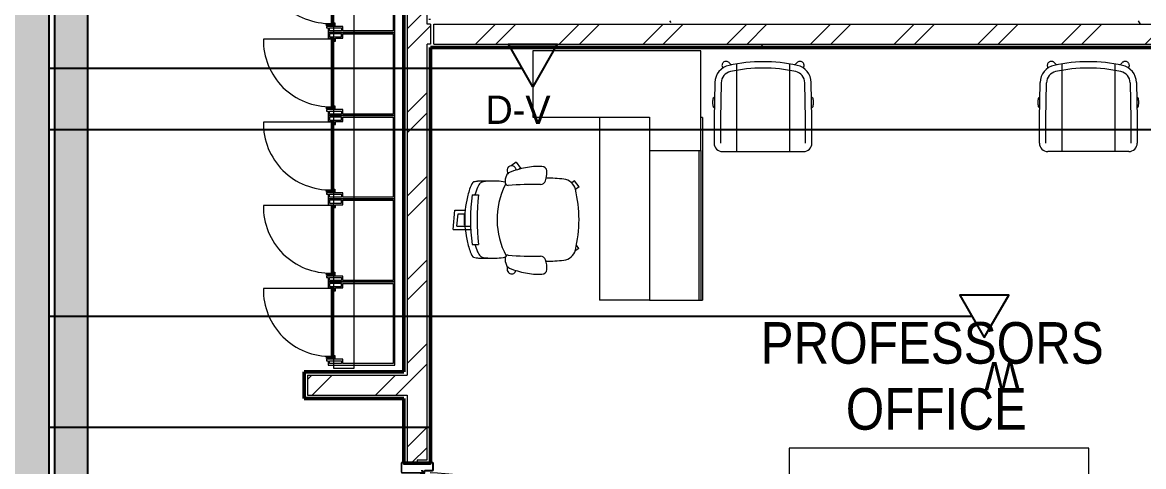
# Model space of a CAD drawing. Header units: millimetres. Extents: x -9358 to 257996, y -67499 to 9117.
# Drawn here: x 8328 to 15064, y -19148 to -16478 of the extents above; entities that cross this region are included whole.
import ezdxf

# ---------------------------------------------------------------- set-up
doc = ezdxf.new("R2010")
doc.units = ezdxf.units.MM
doc.header["$LTSCALE"] = 1000
for name, color, linetype, lineweight in [('123', 2, 'Continuous', 9), ('A-DOOR', 8, 'Continuous', 9), ('A-DOOR-1', 8, 'Continuous', 18), ('A-DOR', 8, 'Continuous', 9), ('A-FLR-PAT', 8, 'Continuous', 18), ('A-FRN', 8, 'Continuous', 9), ('A-GEN-MOD', 8, 'Continuous', 9), ('A-ROM-NAM', 8, 'Continuous', 9), ('A-WAL-CLD', 8, 'Continuous', 9), ('A-WAL-CMU', 8, 'Continuous', 50), ('A-WAL-LOW-30', 8, 'Continuous', 18), ('A-WAL-PAT-1', 8, 'Continuous', 9)]:
    doc.layers.add(name, color=color, linetype=linetype, lineweight=lineweight)
for name, color, linetype in [('CCTV', 4, 'Continuous'), ('CCTVNET', 6, 'Continuous'), ('DATANET', 4, 'Continuous'), ('LC-CABLE -10', 4, 'Continuous'), ('LC-CABLE -20', 6, 'Continuous'), ('LC-T-OUTLET', 4, 'Continuous')]:
    doc.layers.add(name, color=color, linetype=linetype)
doc.styles.add('Arial_5', font='arial.ttf', dxfattribs={"width": 0.85, "height": 200})
pattern_1 = [(0, (0, 0), (812.8, 203.2), [33.528, -576.072, 33.528, -576.072, -3251.2]), (0, (0, 0), (812.8, 203.2), [-1219.2, 33.528, -1185.672, 33.528, -576.072, -1422.4]), (0, (0, 0), (812.8, 203.2), [-3048, 33.528, -372.872, 33.528, -982.472]), (120, (304.8, 101.6), (-582.3764, 602.3054), [33.528, -576.072, 33.528, -576.072, -3251.2]), (120, (304.8, 101.6), (-582.3764, 602.3054), [-1219.2, 33.528, -1185.672, 33.528, -576.072, -1422.4]), (120, (304.8, 101.6), (-582.3764, 602.3054), [-3048, 33.528, -372.872, 33.528, -982.472]), (240, (406.4, 508), (-230.4236, -805.5054), [33.528, -576.072, 33.528, -576.072, -3251.2]), (240, (406.4, 508), (-230.4236, -805.5054), [-1219.2, 33.528, -1185.672, 33.528, -576.072, -1422.4]), (240, (406.4, 508), (-230.4236, -805.5054), [-3048, 33.528, -372.872, 33.528, -982.472])]
pattern_2 = [(45, (0, 0), (-251.447, 251.447), []), (45, (0, 381), (-251.447, 251.447), [])]

# ---------------------------------------------------------------- blocks, each defined once
blk = doc.blocks.new('D-V')
at = {"color": 3}
blk.add_lwpolyline([(1.2, 256.5), (146.9, 0), (-146.9, 0), (1.2, 256.5)], dxfattribs=at)
at = {"layer": 'CCTV', "color": 2}
blk.add_attdef('D-V', (-225.1, 246.5), '', height=170, dxfattribs=at)
blk = doc.blocks.new('D-W')
at = {"color": 3, "elevation": 0}
blk.add_lwpolyline([(0, 254.5), (146.9, 0), (-146.9, 0), (0, 254.5)], dxfattribs=at)
at = {"layer": 'LC-T-OUTLET', "color": 2}
blk.add_attdef('W', (77.2, 236.3, 0), '', height=170, dxfattribs=at)
blk = doc.blocks.new('Wood door - 1000-Wood Door-2297988-01-Ground Floor Furniture Plan')
at = {"layer": 'A-DOOR'}
blk.add_arc((442, 77), 884, 90, 180, dxfattribs=at)
at = {"layer": 'A-DOOR-1'}
for p, q in [((442, 961), (399, 961)), ((399, 961), (399, 77)), ((442, 77), (442, 961)), ((-505, 92.5), (-505, 82.5)), ((-505, 92.5), (-505, 82.5)), ((-503.5, 92.5), (-503.5, 82.5)), ((-502.5, 95), (-457.5, 95)), ((-457.5, 95), (-502.5, 95)), ((-457.5, 93.5), (-502.5, 93.5)), ((-502.5, 81.5), (-495, 81.5)), ((-495, 80), (-502.5, 80)), ((-500, 80), (-495, 80)), ((-495, 81.5), (-495, 80)), ((-495, 80), (-495, -80)), ((-456.5, 92.5), (-456.5, 47)), ((-455, 92.5), (-455, 47)), ((-455, 47), (-455, 92.5)), ((399, 77), (442, 77)), ((455, 92.5), (455, 47)), ((455, 92.5), (455, 47)), ((456.5, 92.5), (456.5, 47)), ((502.5, 95), (457.5, 95)), ((502.5, 95), (457.5, 95)), ((457.5, 93.5), (502.5, 93.5)), ((495, 81.5), (495, 80)), ((502.5, 81.5), (495, 81.5)), ((495, 80), (502.5, 80)), ((495, -80), (495, 80)), ((495, 80), (500, 80)), ((503.5, 92.5), (503.5, 82.5)), ((505, 92.5), (505, 82.5)), ((505, 82.5), (505, 92.5)), ((-455.2, 23), (-455.2, 32.5)), ((-453.7, 23), (-455.2, 23)), ((-442.5, 46), (-454, 46)), ((-442.5, 46), (-454, 46)), ((-442.5, 44.5), (-454, 44.5)), ((-453.7, 32.5), (-453.7, 23)), ((-452.7, 35), (-445.7, 35)), ((-445.7, 33.5), (-452.7, 33.5)), ((-444.7, -92.5), (-444.7, 32.5)), ((-443.2, 32.5), (-443.2, 8.1)), ((-443.2, 8.4), (-441.5, 18.1)), ((-441.7, 8.1), (-443.2, 8.4)), ((-443.2, 8.1), (-443.2, -92.5)), ((-443.2, -92.5), (-443.2, 8.1)), ((-443.2, 8.1), (-441.7, 8.1)), ((-440, 18), (-441.7, 8.1)), ((-441.7, 8.1), (-440, 18)), ((-441.5, 18.1), (-441.5, 43.5)), ((-440, 43.5), (-440, 18)), ((-440, 18), (-440, 43.5)), ((440, 43.5), (440, 18)), ((440, 43.5), (440, 18)), ((440, 18), (441.7, 8.1)), ((440, 18), (441.7, 8.1)), ((441.5, 18.1), (441.5, 43.5)), ((443.2, 8.4), (441.5, 18.1)), ((441.7, 8.1), (443.2, 8.4)), ((441.7, 8.1), (443.2, 8.4)), ((442.5, 46), (454, 46)), ((454, 46), (442.5, 46)), ((442.5, 44.5), (454, 44.5)), ((443.2, 32.5), (443.2, 8.1)), ((443.2, 8.4), (443.2, -92.5)), ((443.2, 8.1), (443.2, -92.5)), ((444.7, -92.5), (444.7, 32.5)), ((452.7, 35), (445.7, 35)), ((445.7, 33.5), (452.7, 33.5)), ((453.7, 32.5), (453.7, 23)), ((453.7, 23), (455.2, 23)), ((455.2, 23), (455.2, 32.5)), ((-505, -92.5), (-505, -82.5)), ((-505, -82.5), (-505, -92.5)), ((-503.5, -82.5), (-503.5, -92.5)), ((-502.5, -80), (-495, -80)), ((-495, -81.5), (-502.5, -81.5)), ((-502.5, -93.5), (-445.7, -93.5)), ((-445.7, -95), (-502.5, -95)), ((-502.5, -95), (-445.7, -95)), ((-495, -80), (-500, -80)), ((-495, -81.5), (-495, -80)), ((502.5, -93.5), (445.7, -93.5)), ((445.7, -95), (502.5, -95)), ((445.7, -95), (502.5, -95)), ((495, -81.5), (495, -80)), ((502.5, -80), (495, -80)), ((500, -80), (495, -80)), ((495, -81.5), (502.5, -81.5)), ((503.5, -82.5), (503.5, -92.5)), ((505, -92.5), (505, -82.5)), ((505, -92.5), (505, -82.5))]:
    blk.add_line(p, q, dxfattribs=at)
for centre, radius, start, end in [((-502.5, 92.5), 2.5, 90, 180), ((-502.5, 92.5), 2.5, 90, 180), ((-502.5, 82.5), 2.5, 180, 270), ((-502.5, 82.5), 2.5, 180, 270), ((-502.5, 92.5), 1, 90, 180), ((-502.5, 82.5), 1, 180, 270), ((-457.5, 92.5), 2.5, 0, 90), ((-457.5, 92.5), 2.5, 0, 90), ((-457.5, 92.5), 1, 0, 90), ((457.5, 92.5), 2.5, 90, 180), ((457.5, 92.5), 2.5, 90, 180), ((457.5, 92.5), 1, 90, 180), ((502.5, 92.5), 2.5, 0, 90), ((502.5, 92.5), 2.5, 0, 90), ((502.5, 92.5), 1, 0, 90), ((502.5, 82.5), 1, 270, 0), ((502.5, 82.5), 2.5, 270, 0), ((502.5, 82.5), 2.5, 270, 0), ((-454, 47), 2.5, 180, 270), ((-452.7, 32.5), 2.5, 90, 180), ((-454, 47), 0.997, 180, 270), ((-454, 47), 0.997, 180, 270), ((-452.7, 32.5), 1.01, 90, 180), ((-445.7, 32.5), 2.5, 0, 90), ((-445.7, 32.5), 0.984, 0, 90), ((-442.5, 43.5), 2.5, 0, 90), ((-442.5, 43.5), 2.5, 0, 90), ((-442.5, 43.5), 1, 0, 90), ((442.5, 43.5), 2.5, 90, 180), ((442.5, 43.5), 2.5, 90, 180), ((442.5, 43.5), 1, 90, 180), ((445.7, 32.5), 2.5, 90, 180), ((445.7, 32.5), 0.984, 90, 180), ((452.7, 32.5), 2.5, 0, 90), ((452.7, 32.5), 1.01, 0, 90), ((454, 47), 2.5, 270, 0), ((454, 47), 0.997, 270, 0), ((454, 47), 0.979, 270, 360), ((-502.5, -82.5), 2.5, 90, 180), ((-502.5, -82.5), 2.5, 90, 180), ((-502.5, -92.5), 2.5, 180, 270), ((-502.5, -92.5), 2.5, 180, 270), ((-502.5, -82.5), 1.01, 90, 180), ((-502.5, -92.5), 1.03, 180, 270), ((-445.7, -92.5), 0.985, 270, 0), ((-445.7, -92.5), 2.5, 270, 0), ((-445.7, -92.5), 2.5, 270, 360), ((445.7, -92.5), 2.5, 180, 270), ((445.7, -92.5), 2.5, 180, 270), ((445.7, -92.5), 0.985, 180, 270), ((502.5, -82.5), 2.5, 0, 90), ((502.5, -82.5), 2.5, 0, 90), ((502.5, -82.5), 1.01, 0, 90), ((502.5, -92.5), 1.03, 270, 0), ((502.5, -92.5), 2.5, 270, 0), ((502.5, -92.5), 2.5, 270, 360)]:
    blk.add_arc(centre, radius, start, end, dxfattribs=at)
blk = doc.blocks.new('FR_Lockers-MLTPL_Dar - FR_Lockers-MLTPL_Dar-1703966-01-Ground Floor Furniture Plan')
at = {"layer": 'A-GEN-MOD'}
for p, q in [((-40, 382.2), (-40, 789.1)), ((-473.3, 408.9), (-473.3, 400)), ((-464.4, 408.9), (-473.3, 408.9)), ((-464.4, 311.1), (-464.4, 408.9)), ((-460, 408.9), (-451.1, 408.9)), ((-460, 360), (-460, 408.9)), ((-451.1, 408.9), (-451.1, 368.9)), ((-500, 400), (-500, 0)), ((-473.3, 400), (-500, 400)), ((-491.1, 391.1), (-473.3, 391.1)), ((-491.1, 320), (-491.1, 391.1)), ((-473.3, 391.1), (-473.3, 320)), ((-442.2, 360), (-460, 360)), ((-451.1, 368.9), (-442.2, 368.9)), ((-446.7, 382.2), (-446.7, 373.3)), ((-40, 382.2), (-446.7, 382.2)), ((-446.7, 373.3), (-40, 373.3)), ((-442.2, 368.9), (-442.2, 360)), ((-53.3, 364.4), (-53.3, 355.6)), ((-35.6, 364.4), (-53.3, 364.4)), ((-53.3, 355.6), (-35.6, 355.6)), ((-40, 373.3), (-40, 382.2)), ((-35.6, 400), (-35.6, 364.4)), ((0, 400), (-35.6, 400)), ((-35.6, 355.6), (-35.6, 311.1)), ((-26.7, 391.1), (-26.7, 320)), ((-8.9, 391.1), (-26.7, 391.1)), ((-8.9, 320), (-8.9, 391.1)), ((0, 0), (0, 400)), ((-473.3, 320), (-491.1, 320)), ((-491.1, 311.1), (-464.4, 311.1)), ((-491.1, 8.9), (-491.1, 311.1)), ((-35.6, 311.1), (-8.9, 311.1)), ((-26.7, 320), (-8.9, 320)), ((-8.9, 311.1), (-8.9, 8.9)), ((-500, 0), (0, 0)), ((-8.9, 8.9), (-491.1, 8.9))]:
    blk.add_line(p, q, dxfattribs=at)
blk.add_arc((-46.8, 389.2), 400, 89.03054, 181.28823, dxfattribs=at)
blk = doc.blocks.new('Scoop_Conference_Swivel_Chair_14893 - Scoop_Conference_Swivel_Chair_14893-748504-01-Ground Floor Furniture Plan')
at = {"layer": 'A-FRN'}
for p, q in [((-158.6, 336.1), (-158.6, -190.7)), ((158.6, 336.1), (158.6, -190.7)), ((-293.9, 5.1), (-289.4, 224)), ((-255.8, 4.7), (-251.3, 223.2)), ((251.3, 223.2), (255.8, 4.7)), ((289.4, 224), (293.9, 5.1)), ((-291.2, 134.7), (-296, 134.7)), ((-296, 74.7), (-292.5, 74.7)), ((296, 134.7), (291.2, 134.7)), ((292.5, 74.7), (296, 74.7)), ((-293.9, -139.9), (-293.9, 5.1)), ((-255.8, -139.9), (-255.8, 4.7)), ((255.8, 4.7), (255.8, -139.9)), ((293.9, 5.1), (293.9, -139.9)), ((243.1, -190.7), (-243.1, -190.7))]:
    blk.add_line(p, q, dxfattribs=at)
for centre, radius, start, end in [((-221.9, 326.6), 24.9, 135, 138.48477), ((-221.9, 326.6), 24.9, 131.51252, 135), ((-221.9, 326.6), 24.9, 95.23535, 99), ((0, -606.8), 956.1, 77.64827, 102.35173), ((-181.4, 221.7), 107.9, 102.35173, 178.80744), ((-181.4, 221.7), 69.8, 102.35173, 178.80744), ((-221.9, 326.6), 24.9, 171, 174.76718), ((0, -606.8), 918, 77.64827, 102.35173), ((181.4, 221.7), 69.9, 1.19256, 77.64827), ((181.4, 221.7), 108, 1.19256, 77.64827), ((-243.1, -139.9), 50.8, 180, 270), ((243.1, -139.9), 50.8, 270, 0)]:
    blk.add_arc(centre, radius, start, end, dxfattribs=at)
for points, knots in [([(-204.3, 344.2), (-205.8, 345.7), (-208.4, 347.6), (-212.2, 349.6), (-215.3, 350.6), (-218.5, 351.3), (-222.8, 351.6), (-229, 350.8), (-236.4, 347.4), (-242.7, 341.1), (-246.4, 333), (-247.1, 324.2), (-245, 316.6), (-242.4, 312.5), (-241.2, 310.9)], [-1, -1, -1, -1, -0.9166667, -0.875, -0.8333333, -0.7916667, -0.75, -0.6666667, -0.5555556, -0.4444444, -0.3333333, -0.2222222, -0.1111111, -0.0331931, -0.0331931, -0.0331931, -0.0331931]), ([(239.5, 344.2), (237.5, 346.2), (232.8, 349.5), (223.6, 352), (215.1, 351), (208.5, 347.7), (205.6, 345.4), (204.3, 344.2)], [-1, -1, -1, -1, -0.785714, -0.571429, -0.285714, -0.142857, 0, 0, 0, 0]), ([(241.2, 310.9), (243.1, 313.2), (245, 316.7), (246.3, 321.5), (246.9, 325.4), (246.7, 331), (244.5, 337.9), (241.3, 342.3), (239.5, 344.2)], [-0.9333886, -0.9333886, -0.9333886, -0.9333886, -0.7, -0.625, -0.55, -0.4, -0.2, 0, 0, 0, 0]), ([(-296, 74.7), (-296.5, 74.7), (-297.2, 75.6), (-298.3, 78.5), (-299, 81.5), (-299.8, 85.2), (-300.6, 91), (-301.3, 99.3), (-301.3, 110), (-300.6, 118.4), (-299.8, 124.1), (-299, 127.8), (-298.3, 130.8), (-297.2, 133.8), (-296.5, 134.7), (-296, 134.7)], [-1, -1, -1, -1, -0.888889, -0.833333, -0.777778, -0.722222, -0.666667, -0.555556, -0.444444, -0.333333, -0.277778, -0.222222, -0.166667, -0.111111, 0, 0, 0, 0]), ([(296, 134.7), (296.5, 134.7), (297.2, 133.8), (298.3, 130.8), (299, 127.8), (299.8, 124.1), (300.6, 118.4), (301.3, 110), (301.3, 99.3), (300.6, 91), (299.8, 85.2), (299, 81.5), (298.3, 78.5), (297.2, 75.6), (296.5, 74.7), (296, 74.7)], [-1, -1, -1, -1, -0.888889, -0.833333, -0.777778, -0.722222, -0.666667, -0.555556, -0.444444, -0.333333, -0.277778, -0.222222, -0.166667, -0.111111, 0, 0, 0, 0])]:
    blk.add_open_spline(points, degree=3, knots=knots, dxfattribs=at)
for points in [[(-189.8, 329.6), (-194.6, 334.4), (-199.5, 339.3), (-204.3, 344.2)], [(204.3, 344.2), (199.5, 339.3), (194.6, 334.4), (189.8, 329.6)]]:
    blk.add_open_spline(points, degree=3, dxfattribs=at)
blk = doc.blocks.new('Task chair 9554N35 - Task chair 9554N35-733048-01-Ground Floor Furniture Plan')
at = {"layer": 'A-FRN'}
for p, q in [((-59.9, 447.8), (56.2, 437.7)), ((-59.9, 447.8), (-59.9, 341.6)), ((-40.1, 424.9), (-40.1, 342.5)), ((-40.1, 424.9), (34.3, 418.4)), ((34.3, 418.4), (34.3, 377)), ((56.2, 437.7), (56.2, 375.4)), ((-33.2, 380), (34.3, 380)), ((-33.2, 377), (-33.2, 380)), ((-148.6, 333.2), (-148.6, 294.8)), ((148.6, 333.5), (148.6, 294.8)), ((208.7, 134.6), (213.5, 132.2)), ((346.3, 69.3), (309.5, 42.5)), ((346.3, 69.3), (324.3, 99.6)), ((309.5, 42.5), (303.3, 51.1)), ((233.1, -282.3), (220.5, -265)), ((-172.9, -306.8), (-189.9, -284.3)), ((-172.9, -306.8), (-153.2, -293.1)), ((196.3, -309), (180.3, -287)), ((196.3, -309), (233.1, -282.3))]:
    blk.add_line(p, q, dxfattribs=at)
for centre, radius, start, end in [((1, -773.4), 1116.7, 82.40675, 97.69875), ((1424.9, 239.6), 1657.1, 178.08469, 181.91531), ((-202, 267.3), 24.7, 131.85659, 178.73501), ((18.2, -231.9), 573.4, 106.91404, 111.62967), ((0, -988.3), 1291.7, 83.39468, 96.60532), ((-18.2, -231.9), 573.4, 68.37033, 73.08596), ((202, 267.3), 24.7, 1.26499, 48.14341), ((-1424.9, 239.6), 1657.1, 358.08469, 1.91531), ((192.1, 200.6), 424.1, 170.87537, 178.71964), ((-192.1, 200.6), 424.1, 1.28036, 9.12463), ((-239, 54.3), 81.3, 83.07154, 114.79327), ((-5.9, 191.7), 225.5, 181.91531, 194.98952), ((-231.5, 117.1), 18, 357.62611, 82.70838), ((1.2, -277.4), 461.4, 63.27249, 118.3184), ((223.3, 117.1), 18, 97.29162, 182.37389), ((230.8, 54.3), 81.3, 65.20673, 96.92846), ((5.9, 191.7), 225.5, 345.51786, 358.08469), ((157.4, -76.4), 485.9, 157.62283, 181.09869), ((-301, 96.7), 25.2, 129.57983, 236.58793), ((-296.1, 90.9), 32.8, 82.42017, 129.57983), ((-270.6, 142.7), 80.3, 236.58793, 244.06048), ((-257.7, 94.4), 37, 114.57567, 157.51846), ((-304.4, 28.7), 95.5, 76.87008, 82.42017), ((1706.6, -39.8), 1926.5, 175.34955, 181.07992), ((-1714.8, -39.8), 1926.5, 358.92008, 4.65045), ((249.5, 94.4), 37, 22.48154, 65.42433), ((351.4, -138.5), 268.8, 102.9497, 106.17349), ((-165.6, -76.4), 485.9, 358.90131, 22.37717), ((297.3, 97.1), 27.1, 305.0503, 102.9497), ((266.7, 140.7), 80.4, 293.45615, 305.0503), ((-298.4, -85.1), 30, 181.16926, 265.61497), ((-289.7, 26.9), 142.3, 265.59312, 289.57155), ((875.8, -92.8), 1126, 180.86126, 186.35861), ((-253.5, -75.2), 34, 289.57155, 358.42173), ((245.3, -75.2), 34, 181.57827, 250.42845), ((281.6, 26.9), 142.3, 250.42845, 257.15931), ((-875.8, -92.8), 1126, 353.64139, 359.03153), ((281.6, 26.9), 142.3, 257.15931, 274.40688), ((290.2, -85.1), 30, 274.38503, 358.83074), ((-163.7, -208.7), 80, 186.35861, 256.05837), ((163.7, -208.7), 80, 283.94166, 353.64139), ((0, 450.7), 759.4, 256.05837, 283.94166)]:
    blk.add_arc(centre, radius, start, end, dxfattribs=at)
for centre, major_axis, ratio, start_param, end_param in [((-182.4, 335.9), (44.1, 13.7), 0.260293, 1.734544, 2.951577), ((182.6, 337.1), (-43.9, 14.1), 0.248418, 3.3294, 4.551375), ((2833.6, 1083.6), (3058.7, 867.3), 0.246692, 3.007939, 3.042807), ((-178.1, 286.4), (48, 16.7), 0.376203, 1.755174, 2.42563), ((178.1, 286.7), (-48.1, 16.1), 0.383717, 3.814978, 4.524085), ((-2839.6, 1069.5), (-3064.8, 850.5), 0.246639, 3.238935, 3.272795), ((-2833.6, 1083.6), (-3058.7, 867.3), 0.246692, 3.240378, 3.275247)]:
    blk.add_ellipse(centre, major_axis=major_axis, ratio=ratio, start_param=start_param, end_param=end_param, dxfattribs=at)
blk.add_open_spline([(193.1, 345.6), (180.8, 349.8), (155.9, 357.6), (104.9, 369.7), (39.6, 378.5), (-39.7, 378.4), (-105, 369.4), (-155.9, 357.1), (-180.8, 349.3), (-193.1, 344.9)], degree=3, knots=[0, 0, 0, 0, 0.1, 0.2, 0.4, 0.6, 0.8, 0.9, 1, 1, 1, 1], dxfattribs=at)
blk = doc.blocks.new('secretary office - manager office -1 2-1846452-01-Ground Floor Furniture Plan')
at = {"layer": 'A-FRN'}
for p, q in [((-360, 310), (-950, 310)), ((-950, 310), (-950, 300)), ((-950, 300), (-950, -700)), ((-548, 320), (550, 320)), ((-548, 320), (-548, 310)), ((-350, 310), (-360, 310)), ((-350, 0), (-350, 310)), ((-350, 310), (550, 310)), ((550, 300), (-350, 300)), ((550, 300), (-350, 300)), ((550, 310), (550, 320)), ((550, 300), (550, 310)), ((550, 0), (550, 300)), ((-550, -700), (-550, 0)), ((-550, 0), (-350, 0)), ((-350, 0), (550, 0)), ((550, 0), (550, -300)), ((-550, -300), (550, -300)), ((-950, -700), (-550, -700))]:
    blk.add_line(p, q, dxfattribs=at)
blk = doc.blocks.new('Scoop_Conference_Swivel_Chair_14893 - Scoop_Conference_Swivel_Chair_14893-746239-01-Ground Floor Furniture Plan')
at = {"layer": 'A-FRN'}
for p, q in [((-293.9, 139.9), (-293.9, -5.1)), ((-255.8, 139.9), (-255.8, -4.7)), ((243.1, 190.7), (-243.1, 190.7)), ((-158.6, -336.1), (-158.6, 190.7)), ((158.6, -336.1), (158.6, 190.7)), ((255.8, -4.7), (255.8, 139.9)), ((293.9, -5.1), (293.9, 139.9)), ((-293.9, -5.1), (-289.4, -224)), ((-255.8, -4.7), (-251.3, -223.2)), ((251.3, -223.2), (255.8, -4.7)), ((289.4, -224), (293.9, -5.1)), ((-292.5, -74.7), (-296, -74.7)), ((-296, -134.7), (-291.2, -134.7)), ((291.2, -134.7), (296, -134.7)), ((296, -74.7), (292.5, -74.7))]:
    blk.add_line(p, q, dxfattribs=at)
for centre, radius, start, end in [((-243.1, 139.9), 50.8, 90, 180), ((243.1, 139.9), 50.8, 0, 90), ((-181.4, -221.7), 108, 181.19256, 257.64827), ((-181.4, -221.7), 69.8, 181.19256, 257.64827), ((181.4, -221.7), 69.9, 282.35173, 358.80744), ((181.4, -221.7), 108, 282.35173, 358.80744), ((-221.9, -326.6), 24.9, 185.23282, 189), ((0, 606.8), 956.1, 257.64827, 282.35173), ((0, 606.8), 918, 257.64827, 282.35173), ((-221.9, -326.6), 24.9, 221.51523, 225), ((-221.9, -326.6), 24.9, 225, 228.48748), ((-221.9, -326.6), 24.9, 261, 264.76465)]:
    blk.add_arc(centre, radius, start, end, dxfattribs=at)
for points, knots in [([(-296, -134.7), (-296.5, -134.7), (-297.2, -133.8), (-298.3, -130.8), (-299, -127.8), (-299.8, -124.1), (-300.6, -118.4), (-301.3, -110), (-301.3, -99.3), (-300.6, -91), (-299.8, -85.2), (-299, -81.5), (-298.3, -78.5), (-297.2, -75.6), (-296.5, -74.7), (-296, -74.7)], [-1, -1, -1, -1, -0.888889, -0.833333, -0.777778, -0.722222, -0.666667, -0.555556, -0.444444, -0.333333, -0.277778, -0.222222, -0.166667, -0.111111, 0, 0, 0, 0]), ([(296, -74.7), (296.5, -74.7), (297.2, -75.6), (298.3, -78.5), (299, -81.5), (299.8, -85.2), (300.6, -91), (301.3, -99.3), (301.3, -110), (300.6, -118.4), (299.8, -124.1), (299, -127.8), (298.3, -130.8), (297.2, -133.8), (296.5, -134.7), (296, -134.7)], [-1, -1, -1, -1, -0.888889, -0.833333, -0.777778, -0.722222, -0.666667, -0.555556, -0.444444, -0.333333, -0.277778, -0.222222, -0.166667, -0.111111, 0, 0, 0, 0]), ([(-241.2, -310.9), (-242, -311.9), (-243.3, -313.8), (-244.9, -316.9), (-245.9, -320), (-246.6, -323.2), (-246.9, -327.5), (-246.1, -333.7), (-242.7, -341.1), (-236.4, -347.4), (-228.3, -351.1), (-219.5, -351.8), (-211.1, -349.5), (-206.3, -346.2), (-204.3, -344.2)], [-0.9668069, -0.9668069, -0.9668069, -0.9668069, -0.9166667, -0.875, -0.8333333, -0.7916667, -0.75, -0.6666667, -0.5555556, -0.4444444, -0.3333333, -0.2222222, -0.1111111, 0, 0, 0, 0]), ([(239.5, -344.2), (241.3, -342.3), (244.5, -337.9), (246.9, -330.3), (246.8, -322.4), (244.6, -315.8), (242.3, -312.2), (241.2, -310.9)], [-1, -1, -1, -1, -0.8, -0.6, -0.4, -0.2, -0.0666114, -0.0666114, -0.0666114, -0.0666114]), ([(204.3, -344.2), (206.3, -346.1), (210.8, -349.3), (219.8, -352), (230.2, -350.9), (236.8, -346.8), (239.5, -344.2)], [-1, -1, -1, -1, -0.785714, -0.571429, -0.285714, 0, 0, 0, 0])]:
    blk.add_open_spline(points, degree=3, knots=knots, dxfattribs=at)
for points in [[(-204.3, -344.2), (-199.5, -339.3), (-194.6, -334.4), (-189.8, -329.6)], [(189.8, -329.6), (194.6, -334.4), (199.5, -339.3), (204.3, -344.2)]]:
    blk.add_open_spline(points, degree=3, dxfattribs=at)
blk = doc.blocks.new('M_Room Tag_Small - M_Room Tag_Small-919701-01-Ground Floor Furniture Plan')
at = {"layer": 'A-ROM-NAM'}
for p, q in [((9, 2.5), (-9, 2.5)), ((-9, 2.5), (-9, -2.5)), ((9, -2.5), (9, 2.5)), ((-9, -2.5), (9, -2.5))]:
    blk.add_line(p, q, dxfattribs=at)
blk = doc.blocks.new('G')
at = {"layer": 'A-WAL-PAT-1'}
h = blk.add_hatch(dxfattribs=at)
h.set_pattern_fill('FP_2', color=256, style=0, pattern_type=2)
h.set_pattern_definition(pattern_1)
h.paths.add_polyline_path([(10620, -28640), (10640, -28640), (10640, -28390), (10620, -28390), (10620, -28540.7)], flags=0)
h.paths.add_polyline_path([(10640, -27390), (10640, -26800), (10620, -26800), (10620, -27390)], flags=0)
h.paths.add_polyline_path([(10640, -26680), (10640, -22550), (10620, -22550), (10620, -26680)], flags=0)
h.paths.add_polyline_path([(10620, -22430), (10640, -22430), (10640, -22000), (10620, -22000), (10620, -22410)], flags=0)
h.paths.add_polyline_path([(10620, -21000), (10640, -21000), (10640, -19980), (10620, -19980), (10620, -20590.7)], flags=0)
h.paths.add_polyline_path([(10620, -18980), (10640, -18980), (10640, -18570), (10620, -18570), (10620, -18783.9)], flags=0)
h.paths.add_polyline_path([(10640, -18450), (10640, -14320), (10620, -14320), (10620, -18450)], flags=0)
h.paths.add_polyline_path([(10640, -14200), (10640, -13800), (10620, -13800), (10620, -14200)], flags=0)
h.paths.add_polyline_path([(10640, -12800), (10640, -12220), (10620, -12220), (10620, -12800)], flags=0)
h = blk.add_hatch(dxfattribs=at)
h.set_pattern_fill('FP_1', color=256, style=0, pattern_type=2)
h.set_pattern_definition(pattern_2)
h.paths.add_polyline_path([(10760, -28640), (10760, -28410), (10700, -28410), (10700, -28390), (10640, -28390), (10640, -28640), (10700, -28640)], flags=0)
h.paths.add_polyline_path([(10640, -27390), (10700, -27390), (10700, -27370), (10760, -27370), (10760, -22020), (10700, -22020), (10700, -22000), (10640, -22000), (10640, -27095.3)], flags=0)
h.paths.add_polyline_path([(10700, -21000), (10700, -20980), (10760, -20980), (10760, -20000), (10700, -20000), (10700, -19980), (10640, -19980), (10640, -21000)], flags=0)
h.paths.add_polyline_path([(10640, -18980), (10700, -18980), (10700, -18960), (10760, -18960), (10760, -13820), (10700, -13820), (10700, -13800), (10640, -13800), (10640, -18783.9)], flags=0)
h.paths.add_polyline_path([(10700, -12800), (10700, -12780), (10760, -12780), (10760, -12240), (10640, -12240), (10640, -12800)], flags=0)
h = blk.add_hatch(dxfattribs=at)
h.set_pattern_fill('FP_2', color=256, style=0, pattern_type=2)
h.set_pattern_definition(pattern_1)
h.paths.add_polyline_path([(10760, -28620), (10780, -28620), (10780, -28390), (10700, -28390), (10700, -28410), (10760, -28410), (10760, -28540.7)], flags=0)
h.paths.add_polyline_path([(10700, -27390), (10780, -27390), (10780, -24660), (10760, -24660), (10760, -27370), (10700, -27370)], flags=0)
h.paths.add_polyline_path([(10780, -24540), (10780, -22000), (10700, -22000), (10700, -22020), (10760, -22020), (10760, -24540)], flags=0)
h.paths.add_polyline_path([(10700, -21000), (10780, -21000), (10780, -20560), (10760, -20560), (10760, -20980), (10700, -20980)], flags=0)
h.paths.add_polyline_path([(10780, -20440), (10780, -19980), (10700, -19980), (10700, -20000), (10760, -20000), (10760, -20440)], flags=0)
h.paths.add_polyline_path([(10700, -18980), (10780, -18980), (10780, -16460), (10760, -16460), (10760, -18960), (10700, -18960)], flags=0)
h.paths.add_polyline_path([(10760, -16340), (10780, -16340), (10780, -13800), (10700, -13800), (10700, -13820), (10760, -13820), (10760, -15531.6)], flags=0)
h.paths.add_polyline_path([(10700, -12800), (10780, -12800), (10780, -12360), (10760, -12360), (10760, -12780), (10700, -12780)], flags=0)
h = blk.add_hatch(dxfattribs=at)
h.set_pattern_fill('FP_1', color=256, style=0, pattern_type=2)
h.set_pattern_definition(pattern_2)
h.paths.add_polyline_path([(16730, -16460), (16750, -16460), (16750, -16340), (10800, -16340), (10800, -16460), (16354.9, -16460)], flags=0)
h.paths.add_polyline_path([(10780, -16460), (10780, -16340), (10760, -16340), (10760, -16460)], flags=0)
h = blk.add_hatch(dxfattribs=at)
h.set_pattern_fill('FP_2', color=256, style=0, pattern_type=2)
h.set_pattern_definition(pattern_1)
h.paths.add_polyline_path([(10780, -16460), (10800, -16460), (10800, -16340), (16730, -16340), (16730, -16320), (10780, -16320), (10780, -16340)], flags=0)
h = blk.add_hatch(dxfattribs=at)
h.set_pattern_fill('FP_2', color=256, style=0, pattern_type=2)
h.set_pattern_definition(pattern_1)
h.paths.add_polyline_path([(16730, -16480), (16730, -16460), (10780, -16460), (10780, -16480), (16354.9, -16480)], flags=0)
h = blk.add_hatch(dxfattribs=at)
h.set_pattern_fill('FP_1', color=256, style=0, pattern_type=2)
h.set_pattern_definition(pattern_2)
h.paths.add_polyline_path([(10640, -18570), (10640, -18450), (10040, -18450), (10040, -18570), (10620, -18570)], flags=0)
h = blk.add_hatch(dxfattribs=at)
h.set_pattern_fill('FP_2', color=256, style=0, pattern_type=2)
h.set_pattern_definition(pattern_1)
h.paths.add_polyline_path([(10620, -18590), (10620, -18570), (10020, -18570), (10020, -18590), (10456.2, -18590)], flags=0)
at = {"layer": 'A-FLR-PAT'}
for p, q in [((10640, -18985), (10640, -18980)), ((10760, -18980), (10760, -18985))]:
    blk.add_line(p, q, dxfattribs=at)
at = {"layer": 'A-WAL-CLD'}
for p, q in [((10760, -16340), (10760, -13820)), ((10640, -14320), (10640, -18450)), ((10780, -16340), (10760, -16340)), ((10780, -16340), (10780, -16460)), ((10800, -16460), (10800, -16340)), ((10800, -16340), (16750, -16340)), ((10780, -16460), (10760, -16460)), ((10760, -18960), (10760, -16460)), ((10800, -16460), (16750, -16460)), ((10040, -18450), (10040, -18570)), ((10040, -18450), (10640, -18450)), ((10040, -18570), (10640, -18570)), ((10640, -18570), (10640, -18980)), ((10700, -18960), (10760, -18960)), ((10700, -18960), (10700, -18980))]:
    blk.add_line(p, q, dxfattribs=at)
at = {"layer": 'A-WAL-CMU'}
for p, q in [((10620, -14340), (10620, -18430)), ((10780, -16480), (16730, -16480)), ((10780, -18980), (10780, -16480)), ((10620, -18430), (10020, -18430)), ((10020, -18430), (10020, -18590)), ((10020, -18590), (10620, -18590)), ((10620, -18590), (10620, -18980)), ((10620, -18980), (10780, -18980))]:
    blk.add_line(p, q, dxfattribs=at)
at = {"layer": 'A-WAL-LOW-30'}
for p, q in [((10200, -18410), (10200, -14360)), ((10320, -14360), (10320, -18410)), ((10320, -18410), (10200, -18410))]:
    blk.add_line(p, q, dxfattribs=at)
at = {"layer": 'A-DOR', "rotation": 270.0000000000002}
blk.add_blockref('Wood door - 1000-Wood Door-2297988-01-Ground Floor Furniture Plan', (10700, -19480), dxfattribs=at)
at = {"layer": 'A-FRN'}
for name, p, rotation in [('secretary office - manager office -1 2-1846452-01-Ground Floor Furniture Plan', (12095, -17450), 269.9999999999981), ('Scoop_Conference_Swivel_Chair_14893 - Scoop_Conference_Swivel_Chair_14893-746239-01-Ground Floor Furniture Plan', (12777.9, -16915.5), 180.0000349317603), ('Scoop_Conference_Swivel_Chair_14893 - Scoop_Conference_Swivel_Chair_14893-748504-01-Ground Floor Furniture Plan', (14732.1, -16915.5), 359.9999650682396), ('Task chair 9554N35 - Task chair 9554N35-733048-01-Ground Floor Furniture Plan', (11363.8, -17515.5), 90.00000000000288)]:
    blk.add_blockref(name, p, dxfattribs=dict(at, rotation=rotation))
at = {"layer": 'A-GEN-MOD'}
for p, rotation in [((10565, -15890), 90.00000000000033), ((10565, -16390), 90.00000000000033), ((10565, -16890), 90.00000000000033), ((10565, -17390), 90.00000000000033), ((10565, -17890), 89.99999999999996)]:
    blk.add_blockref('FR_Lockers-MLTPL_Dar - FR_Lockers-MLTPL_Dar-1703966-01-Ground Floor Furniture Plan', p, dxfattribs=dict(at, rotation=rotation))
at = {"layer": 'A-ROM-NAM', "xscale": 99.99999999999991, "yscale": 99.99999999999991, "zscale": 99.99999999999991}
blk.add_blockref('M_Room Tag_Small - M_Room Tag_Small-919701-01-Ground Floor Furniture Plan', (13835.8, -19140.1), dxfattribs=at)
at = {"layer": 'A-ROM-NAM', "char_height": 250, "attachment_point": 1, "style": 'Arial_5'}
for s, insert, width in [('PROFESSORS', (12763.2, -18131.5), 2633.543), ('OFFICE', (13275.1, -18528.3), 1392.531)]:
    blk.add_mtext(s, dxfattribs=dict(at, insert=insert, width=width))
blk = doc.blocks.new('datatray')
at = {"layer": '123'}
h = blk.add_hatch(color=4, dxfattribs=at)
h.dxf.hatch_style = 1
h.paths.add_polyline_path([(302434, -43813.9), (311773, -43813.9), (311773, -43513.9), (311473, -43513.9), (301671, -43513.9), (301671, -38365), (301471, -38365), (301100, -38365), (301100, -38565), (301471, -38565), (301471, -43513.9), (287538, -43513.9), (287538, -38565), (287909, -38565), (287909, -38365), (287538, -38365), (287338, -38365), (287338, -43513.9), (277443, -43513.9), (277443, -4790), (277143, -4790), (277143, -43813.9), (301834, -43813.9), (301852.6, -52052), (299770, -52052), (299770, -52652), (301854, -52652), (302454, -52652)])
h.paths.add_polyline_path([(311773, -4790), (311473, -4790), (311473, -43513.9), (311773, -43513.9)])
at = {"layer": 'LC-CABLE -10', "color": 4}
blk.add_lwpolyline([(277143, -43813.9), (277143, -4790), (277443, -4790), (277443, -43513.9)], dxfattribs=at)
blk = doc.blocks.new('cctvtray')
at = {"layer": '123'}
h = blk.add_hatch(color=6, dxfattribs=at)
h.dxf.hatch_style = 1
h.paths.add_polyline_path([(284943, -12220), (284743, -12220), (284743, -43145), (275445, -43145), (275445, -38101), (275245, -38101), (274888, -38101), (274888, -38301), (275245, -38301), (275245, -43145), (260742, -43145), (260742, -38301), (261099, -38301), (261099, -38101), (260742, -38101), (260542, -38101), (260542, -43145), (251189, -43145), (251189, -12220), (250989, -12220), (250989, -43345), (274640.3, -43345), (274640.3, -52552), (273168, -52552), (273168, -52752), (274840.3, -52752), (274840.3, -43345), (284947, -43345)])
at = {"layer": 'LC-CABLE -20'}
blk.add_lwpolyline([(251189, -43145), (251189, -12220), (250989, -12220), (250989, -43345)], dxfattribs=at)

msp = doc.modelspace()

# ---------------------------------------------------------------- block references
msp.add_blockref('G', (0, -148.1))

# ---------------------------------------------------------------- next in the draw order: linework, layer by layer
at = {"layer": 'DATANET', "color": 3}
msp.add_line((11333.1, -16755.3), (8485, -16755.3), dxfattribs=at)
at = {"layer": 'DATANET', "color": 3, "ltscale": 50}
msp.add_line((14033.5, -18245.3), (8485, -18245.3), dxfattribs=at)
at = {"layer": 'DATANET', "color": 3, "ltscale": 0.05}
msp.add_line((10780, -18914.1), (8485, -18914.1), dxfattribs=at)
at = {"layer": 'DATANET', "color": 3}
msp.add_lwpolyline([(8485, -17121.1), (15703.6, -17121.1), (15703.6, -16730.2), (15921.1, -16730.2)], dxfattribs=at)

# ---------------------------------------------------------------- next in the draw order: block references
at = {"layer": 'CCTVNET'}
msp.add_blockref('cctvtray', (-242468.4, -148.1), dxfattribs=at)
at = {"layer": 'DATANET'}
msp.add_blockref('datatray', (-268957, -148.1), dxfattribs=at)
at = {"layer": 'DATANET', "color": 3}
ref = msp.add_blockref('D-V', (11395, -16608.1), dxfattribs=dict(at, rotation=180))
ref.add_attrib('D-V', 'D-V', (11110, -17088.1), dxfattribs={"layer": 'CCTV', "color": 3, "height": 170})
ref = msp.add_blockref('D-W', (14107, -18118.1, 0), dxfattribs=dict(at, xscale=-1, rotation=180))
ref.add_attrib('W', 'W', (14322.4, -18520.1), dxfattribs={"layer": 'LC-T-OUTLET', "color": 3, "height": 170, "rotation": 180})

doc.saveas('drawing.dxf')
